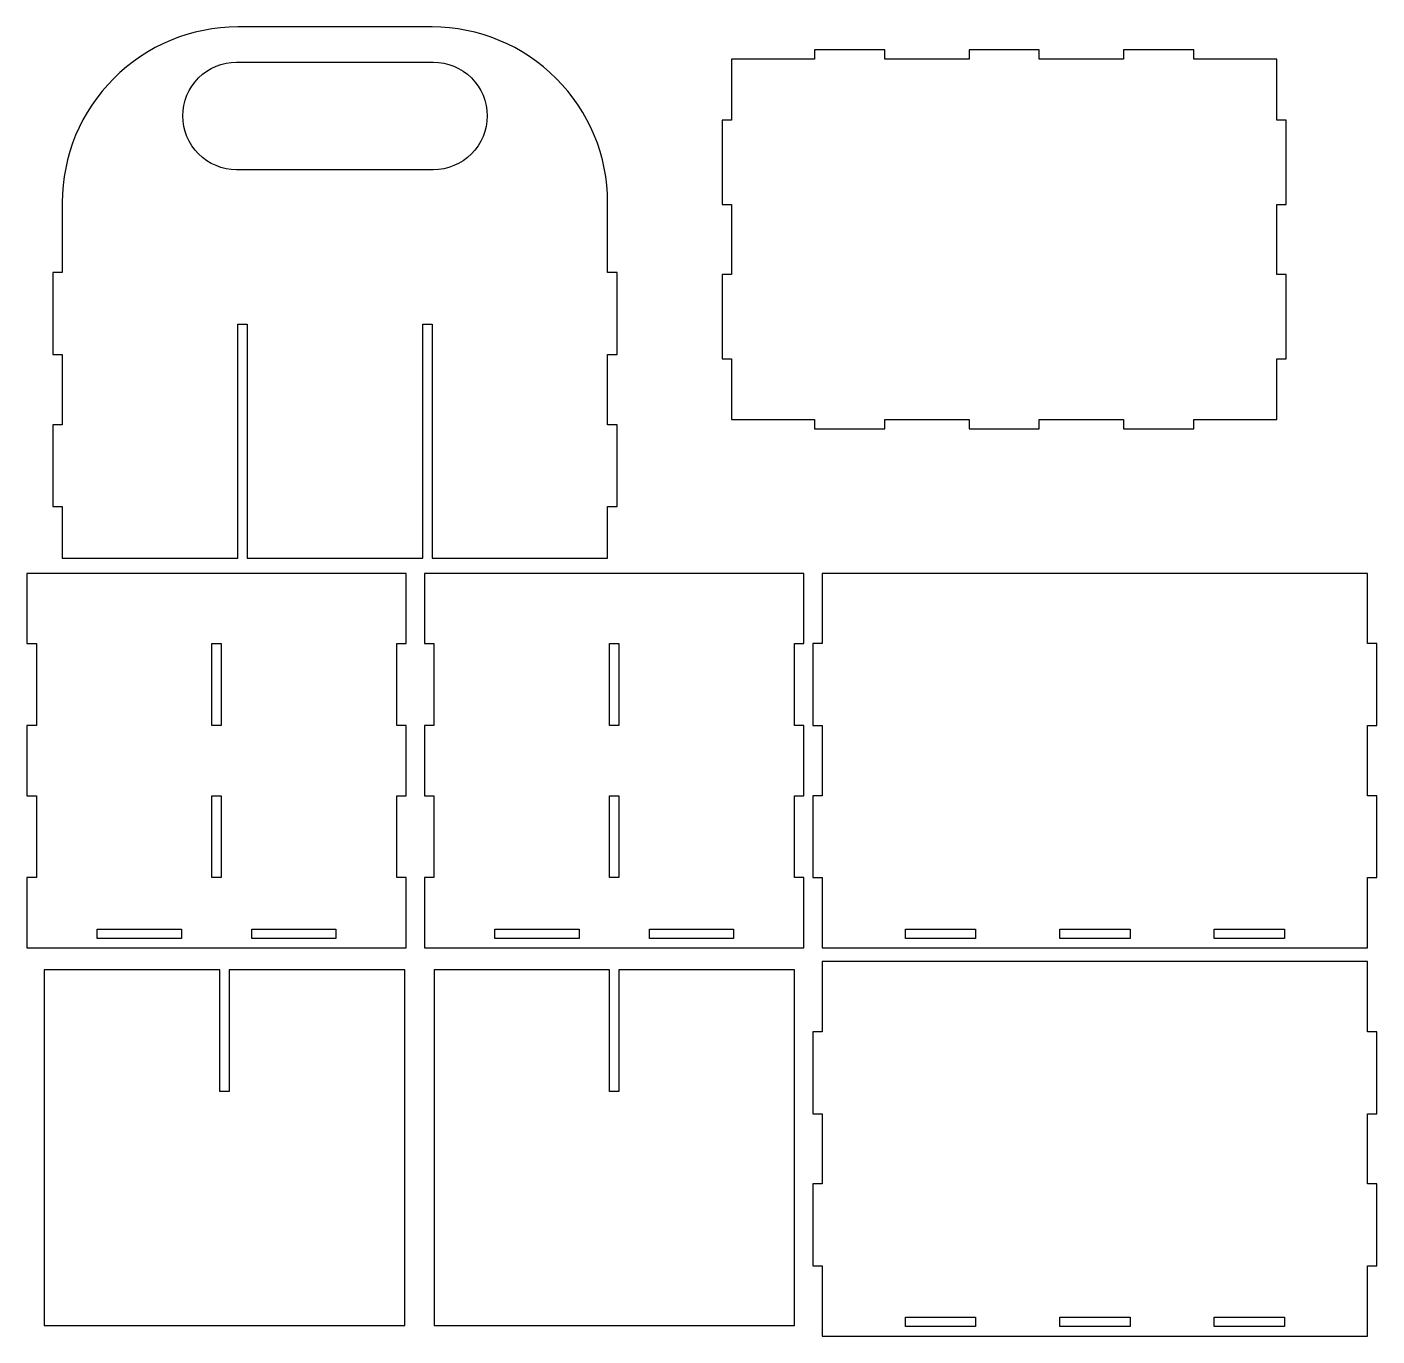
# Model space of a CAD drawing. Header units: millimetres. Extents: x 4 to 581, y 5 to 564.
import ezdxf

# ---------------------------------------------------------------- set-up
doc = ezdxf.new("R2010")
doc.units = ezdxf.units.MM

msp = doc.modelspace()

# ---------------------------------------------------------------- linework, layer by layer
for points in [[(173.16, 437.34), (177.16, 437.34), (177.16, 337.34), (252.16, 337.34), (252.16, 359.34), (256.16, 359.34), (256.16, 394.34), (252.16, 394.34), (252.16, 424.34), (256.16, 424.34), (256.16, 459.34), (252.16, 459.34), (252.16, 489.33, 0.414214), (177.16, 564.33), (94.16, 564.33, 0.414214), (19.16, 489.33), (19.16, 459.34), (15.16, 459.34), (15.16, 424.34), (19.16, 424.34), (19.16, 394.34), (15.16, 394.34), (15.16, 359.34), (19.16, 359.34), (19.16, 337.34), (94.16, 337.34), (94.16, 437.34), (98.16, 437.34), (98.16, 337.34), (173.16, 337.34)], [(93.66, 503.33, -0.414214), (70.66, 526.33, -0.414214), (93.66, 549.33), (177.66, 549.33, -0.414214), (200.66, 526.33, -0.414214), (177.66, 503.33)]]:
    msp.add_lwpolyline(points, format="xyb", close=True)
for points in [[(436.54, 392.53), (436.54, 396.53), (472.54, 396.53), (472.54, 392.53), (502.54, 392.53), (502.54, 396.53), (538.04, 396.53), (538.04, 422.53), (542.04, 422.53), (542.04, 458.53), (538.04, 458.53), (538.04, 488.53), (542.04, 488.53), (542.04, 524.53), (538.04, 524.53), (538.04, 550.53), (502.54, 550.53), (502.54, 554.53), (472.54, 554.53), (472.54, 550.53), (436.54, 550.53), (436.54, 554.53), (406.54, 554.53), (406.54, 550.53), (370.54, 550.53), (370.54, 554.53), (340.54, 554.53), (340.54, 550.53), (305.04, 550.53), (305.04, 524.53), (301.04, 524.53), (301.04, 488.53), (305.04, 488.53), (305.04, 458.53), (301.04, 458.53), (301.04, 422.53), (305.04, 422.53), (305.04, 396.53), (340.54, 396.53), (340.54, 392.53), (370.54, 392.53), (370.54, 396.53), (406.54, 396.53), (406.54, 392.53)], [(162.09, 235.81), (166.09, 235.81), (166.09, 265.81), (162.09, 265.81), (162.09, 300.81), (166.09, 300.81), (166.09, 330.81), (4.09, 330.81), (4.09, 300.81), (8.09, 300.81), (8.09, 265.81), (4.09, 265.81), (4.09, 235.81), (8.09, 235.81), (8.09, 200.81), (4.09, 200.81), (4.09, 170.81), (166.09, 170.81), (166.09, 200.81), (162.09, 200.81)], [(331.97, 235.81), (335.97, 235.81), (335.97, 265.81), (331.97, 265.81), (331.97, 300.81), (335.97, 300.81), (335.97, 330.81), (173.97, 330.81), (173.97, 300.81), (177.97, 300.81), (177.97, 265.81), (173.97, 265.81), (173.97, 235.81), (177.97, 235.81), (177.97, 200.81), (173.97, 200.81), (173.97, 170.81), (335.97, 170.81), (335.97, 200.81), (331.97, 200.81)], [(580.84, 300.81), (576.84, 300.81), (576.84, 330.81), (343.84, 330.81), (343.84, 300.81), (339.84, 300.81), (339.84, 265.81), (343.84, 265.81), (343.84, 235.81), (339.84, 235.81), (339.84, 200.81), (343.84, 200.81), (343.84, 170.81), (576.84, 170.81), (576.84, 200.81), (580.84, 200.81), (580.84, 235.81), (576.84, 235.81), (576.84, 265.81), (580.84, 265.81)], [(87.09, 265.81), (83.09, 265.81), (83.09, 300.81), (87.09, 300.81)], [(256.97, 265.81), (252.97, 265.81), (252.97, 300.81), (256.97, 300.81)], [(87.09, 200.81), (83.09, 200.81), (83.09, 235.81), (87.09, 235.81)], [(256.97, 200.81), (252.97, 200.81), (252.97, 235.81), (256.97, 235.81)], [(70.09, 178.81), (70.09, 174.81), (34.09, 174.81), (34.09, 178.81)], [(136.09, 178.81), (136.09, 174.81), (100.09, 174.81), (100.09, 178.81)], [(239.97, 178.81), (239.97, 174.81), (203.97, 174.81), (203.97, 178.81)], [(305.97, 178.81), (305.97, 174.81), (269.97, 174.81), (269.97, 178.81)], [(409.34, 178.81), (409.34, 174.81), (379.34, 174.81), (379.34, 178.81)], [(475.34, 178.81), (475.34, 174.81), (445.34, 174.81), (445.34, 178.81)], [(511.34, 178.81), (541.34, 178.81), (541.34, 174.81), (511.34, 174.81)], [(580.84, 134.9), (576.84, 134.9), (576.84, 164.9), (343.84, 164.9), (343.84, 134.9), (339.84, 134.9), (339.84, 99.9), (343.84, 99.9), (343.84, 69.9), (339.84, 69.9), (339.84, 34.9), (343.84, 34.9), (343.84, 4.9), (576.84, 4.9), (576.84, 34.9), (580.84, 34.9), (580.84, 69.9), (576.84, 69.9), (576.84, 99.9), (580.84, 99.9)], [(409.34, 12.9), (409.34, 8.9), (379.34, 8.9), (379.34, 12.9)], [(475.34, 12.9), (475.34, 8.9), (445.34, 8.9), (445.34, 12.9)], [(511.34, 12.9), (541.34, 12.9), (541.34, 8.9), (511.34, 8.9)]]:
    msp.add_lwpolyline(points, close=True)
for points in [[(165.45, 9.44), (165.45, 161.44), (90.45, 161.44), (90.45, 109.44), (86.45, 109.44), (86.45, 161.44), (11.45, 161.44), (11.45, 9.44), (165.45, 9.44)], [(331.98, 9.44), (331.98, 161.44), (256.98, 161.44), (256.98, 109.44), (252.98, 109.44), (252.98, 161.44), (177.98, 161.44), (177.98, 9.44), (331.98, 9.44)]]:
    msp.add_lwpolyline(points)

doc.saveas('drawing.dxf')
